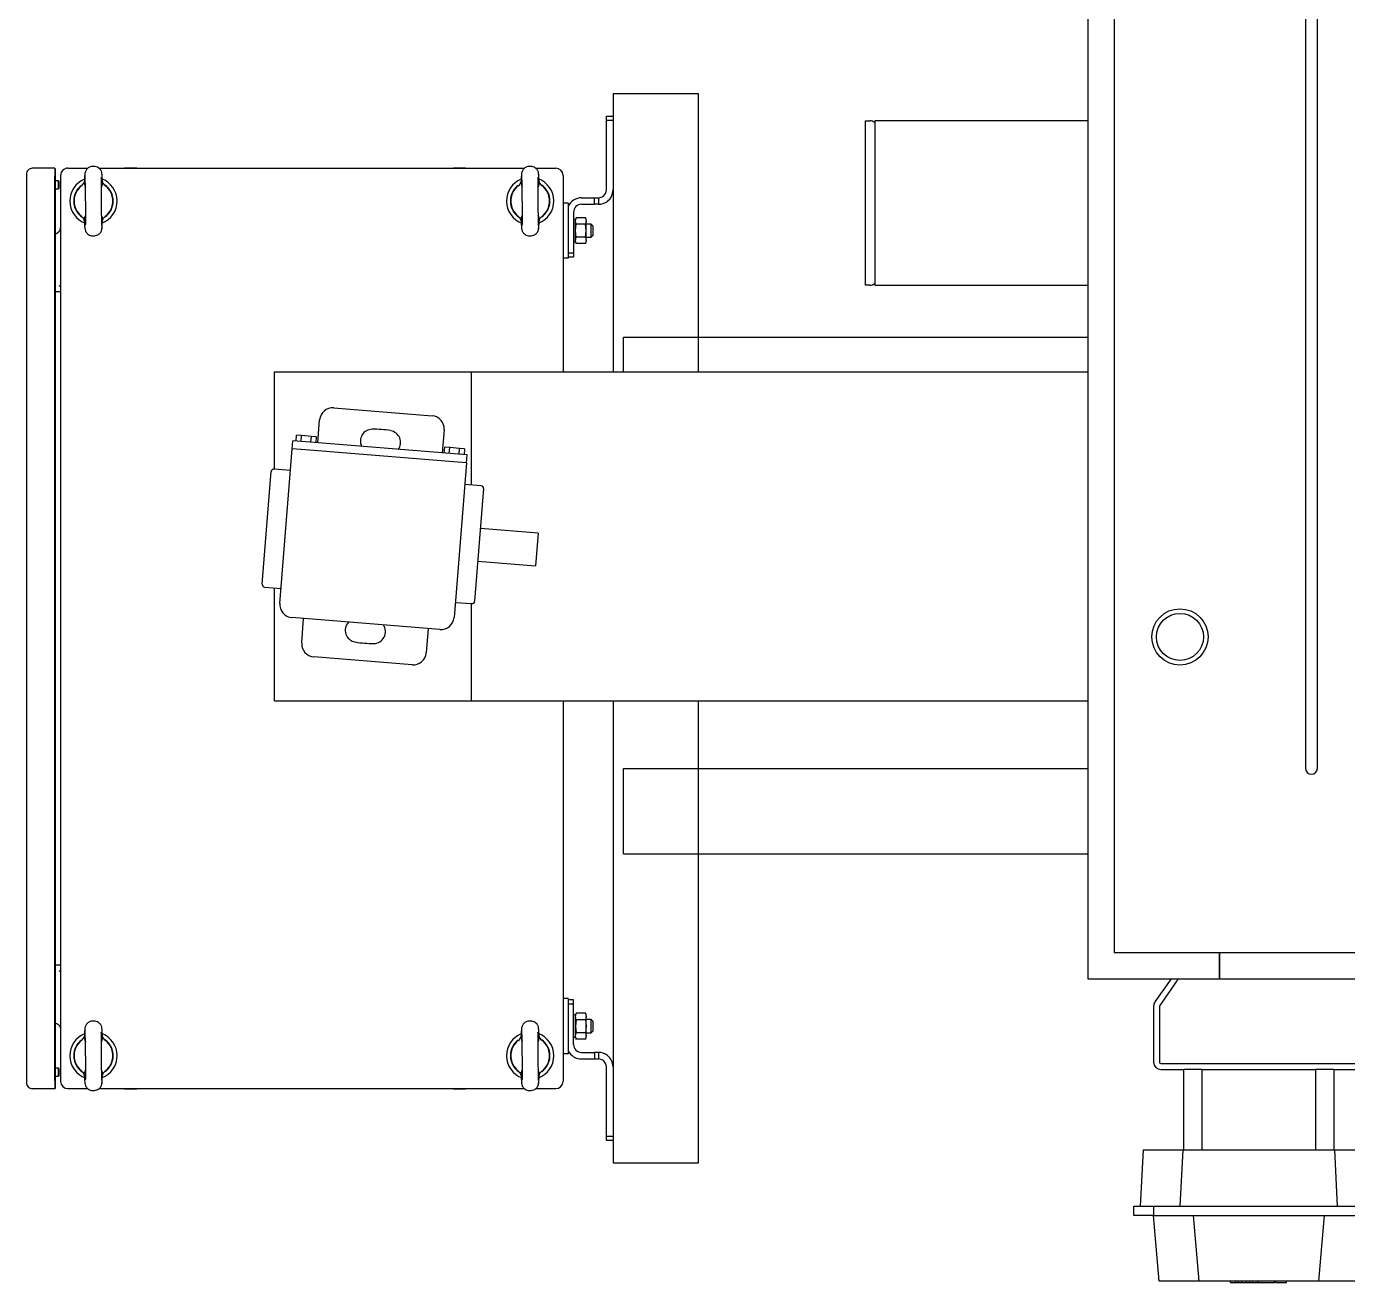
# Model space of a CAD drawing. Header units: millimetres. Extents: x 89978 to 501025, y -351975 to 835730.
# Drawn here: x 136836 to 137841, y -213077 to -212122 of the extents above; entities that cross this region are included whole.
import ezdxf

# ---------------------------------------------------------------- set-up
doc = ezdxf.new("R2010")
doc.units = ezdxf.units.MM
doc.header["$LTSCALE"] = 150
doc.layers.add('------00 Switch Gear_154kV', color=4, linetype='Continuous')

# ---------------------------------------------------------------- blocks, each defined once
blk = doc.blocks.new('X-1F-PLAN$0$top tr')
at = {"layer": '------00 Switch Gear_154kV', "linetype": 'Continuous'}
for p, q in [((324030.4, 115417.9), (324060.5, 115417.9)), ((324060.5, 115417.9), (324056.2, 115367.9)), ((324060.5, 115417.9), (324151.6, 115417.9)), ((324093, 115418.9), (324084.9, 115418.9)), ((324084.9, 115418.9), (324084.9, 115417.9)), ((324093, 115418.9), (324093, 115417.9)), ((324106.6, 115418.9), (324093.9, 115418.9)), ((324093.9, 115418.9), (324093.9, 115417.9)), ((324106.6, 115418.9), (324106.6, 115417.9)), ((324110.7, 115418.9), (324106.9, 115418.9)), ((324106.9, 115418.9), (324106.9, 115417.9)), ((324112.9, 115418.9), (324110.7, 115418.9)), ((324110.7, 115418.9), (324110.7, 115417.9)), ((324115.3, 115418.9), (324112.9, 115418.9)), ((324112.9, 115418.9), (324112.9, 115417.9)), ((324119, 115418.9), (324115.3, 115418.9)), ((324115.3, 115418.9), (324115.3, 115417.9)), ((324121.5, 115418.9), (324119, 115418.9)), ((324119, 115418.9), (324119, 115417.9)), ((324123.6, 115418.9), (324121.5, 115418.9)), ((324121.5, 115418.9), (324121.5, 115417.9)), ((324127.5, 115418.9), (324123.6, 115418.9)), ((324123.6, 115418.9), (324123.6, 115417.9)), ((324127.5, 115418.9), (324127.5, 115417.9)), ((324151.6, 115417.9), (324181.7, 115417.9)), ((324155.9, 115367.9), (324151.6, 115417.9)), ((324181.7, 115417.9), (324186, 115367.9)), ((324186, 115367.9), (324026, 115367.9)), ((324186, 115360.9), (324026, 115360.9)), ((324046.1, 115360.9), (324048.3, 115317.9)), ((324163.8, 115317.9), (324166, 115360.9)), ((324186, 115367.9), (324201, 115367.9)), ((324186, 115360.9), (324186, 115367.9)), ((324201, 115360.9), (324186, 115360.9)), ((324196, 115360.9), (324193.8, 115317.9)), ((324201, 115367.9), (324201, 115360.9)), ((324597, 115327.9), (324532, 115327.9)), ((324532, 115327.9), (324532, 114976.4)), ((324597, 114976.4), (324597, 115327.9)), ((324048.3, 115317.9), (324018.3, 115317.9)), ((324163.8, 115317.9), (324048.3, 115317.9)), ((324049, 115256.9), (324049, 115317.9)), ((324063, 115256.9), (324063, 115317.9)), ((324149, 115317.9), (324149, 115256.9)), ((324163, 115317.9), (324163, 115256.9)), ((324193.8, 115317.9), (324163.8, 115317.9)), ((324597, 115310.9), (324602, 115310.9)), ((324602, 115310.9), (324602, 115307.9)), ((324597, 115307.9), (324602, 115307.9)), ((324602, 115307.9), (324602, 115254.9)), ((324655.8, 115271.4), (324640.5, 115271.4)), ((324987.8, 115271.4), (324664.3, 115271.4)), ((324709.2, 115271.4), (324709.1, 115271.5)), ((324711.4, 115271.5), (324709.1, 115271.5)), ((324716, 115271.5), (324711.4, 115271.5)), ((324711.4, 115271.5), (324711.5, 115271.4)), ((324718.3, 115271.5), (324716, 115271.5)), ((324716, 115271.4), (324716, 115271.5)), ((324718.2, 115271.4), (324718.3, 115271.5)), ((324959.2, 115271.4), (324959.1, 115271.5)), ((324961.4, 115271.5), (324959.1, 115271.5)), ((324966, 115271.5), (324961.4, 115271.5)), ((324961.4, 115271.5), (324961.5, 115271.4)), ((324968.3, 115271.5), (324966, 115271.5)), ((324966, 115271.4), (324966, 115271.5)), ((324968.2, 115271.4), (324968.3, 115271.5)), ((325011.5, 115271.4), (324996.3, 115271.4)), ((325021.5, 115271.5), (325021, 115271)), ((325021, 115265.5), (325021, 115271)), ((325021.5, 115271.5), (325038.5, 115271.5)), ((325021.5, 115265.5), (325021.5, 115271.5)), ((324635, 114976.4), (324635, 115265.9)), ((325017, 114576.9), (325017, 115265.9)), ((325018.6, 115262), (325018, 115261.4)), ((325018, 115261.4), (325018, 115256.6)), ((325018.6, 115262), (325018.6, 115256)), ((325021, 115262), (325018.6, 115262)), ((325021, 114577.5), (325021, 115265.5)), ((325021.5, 115265.5), (325021.5, 114577.5)), ((325043, 115265.5), (325043, 115267)), ((325043, 114577.5), (325043, 115265.5)), ((324180.5, 115252.4), (323811.5, 115252.4)), ((324049, 115256.9), (323943, 115256.9)), ((324049, 115256.9), (324063, 115256.9)), ((324149, 115256.9), (324063, 115256.9)), ((324149, 115256.9), (324163, 115256.9)), ((324180.5, 115256.9), (324163, 115256.9)), ((324181.5, 115208.7), (324181.5, 115251.4)), ((324186, 115208.7), (324186, 115251.4)), ((324608, 115243.9), (324608, 115248.9)), ((324611, 115248.9), (324608, 115248.9)), ((324621, 115248.9), (324611, 115248.9)), ((324611, 115243.9), (324611, 115248.9)), ((325017, 115254.1), (325017.1, 115254.2)), ((325017.1, 115251.3), (325017, 115251.3)), ((325017.1, 115251.3), (325017.1, 115254.2)), ((325017.1, 115245.6), (325017.1, 115251.3)), ((325018, 115256.6), (325018.6, 115256)), ((325018.6, 115256), (325021, 115256)), ((324608, 115243.9), (324611, 115243.9)), ((324621, 115243.9), (324611, 115243.9)), ((324631, 115244.9), (324635, 115244.9)), ((324631, 115202.9), (324631, 115244.9)), ((325017, 115245.6), (325017.1, 115245.6)), ((325017, 115242.8), (325017.1, 115242.7)), ((325017.1, 115242.7), (325017.1, 115245.6)), ((324613.6, 115228.9), (324612.1, 115227.4)), ((324613.6, 115228.9), (324613.6, 115218.9)), ((324615.1, 115228.9), (324613.6, 115228.9)), ((324617.5, 115228.9), (324615.1, 115228.9)), ((324617.5, 115231.3), (324618, 115233.8)), ((324618, 115233.8), (324617.5, 115232.4)), ((324618, 115228.9), (324617.5, 115231.3)), ((324617.5, 115231.3), (324617.5, 115223.9)), ((324617.5, 115223.9), (324618, 115228.9)), ((324618, 115233.8), (324625.1, 115233.8)), ((324618, 115228.9), (324625.1, 115228.9)), ((324625.1, 115233.8), (324625.5, 115231.3)), ((324625.5, 115232.4), (324625.1, 115233.8)), ((324625.5, 115231.3), (324625.1, 115228.9)), ((324625.5, 115223.9), (324625.1, 115228.9)), ((324627, 115232.4), (324625.5, 115232.4)), ((324625.5, 115232.2), (324625.5, 115229.8)), ((324625.5, 115231.3), (324625.5, 115223.9)), ((324627, 115237.9), (324627, 115206.9)), ((324612.1, 115227.4), (324612.1, 115220.4)), ((324612.1, 115220.4), (324613.6, 115218.9)), ((324613.6, 115218.9), (324615.1, 115218.9)), ((324615.1, 115218.9), (324617.5, 115218.9)), ((324618, 115219), (324617.5, 115223.9)), ((324617.5, 115223.9), (324617.5, 115216.6)), ((324617.5, 115216.6), (324618, 115219)), ((324618, 115219), (324625.1, 115219)), ((324625.1, 115219), (324625.5, 115223.9)), ((324625.1, 115219), (324625.5, 115216.6)), ((324625.5, 115226.3), (324625.5, 115221.5)), ((324625.5, 115223.9), (324625.5, 115216.6)), ((324625.5, 115218.2), (324625.5, 115215.7)), ((324167.3, 115187.9), (324181.4, 115208.1)), ((324618, 115214.1), (324617.5, 115216.6)), ((324617.5, 115215.5), (324618, 115214.1)), ((324618, 115214.1), (324625.1, 115214.1)), ((324625.5, 115216.6), (324625.1, 115214.1)), ((324625.1, 115214.1), (324625.5, 115215.4)), ((324625.5, 115215.4), (324627, 115215.4)), ((324172.7, 115187.9), (324185.1, 115205.5)), ((324631, 115206.9), (324627, 115206.9)), ((324627, 115206.9), (324627, 115203.9)), ((324627, 115203.9), (324631, 115203.9)), ((324631, 115202.9), (324635, 115202.9)), ((324136, 115187.9), (323463, 115187.9)), ((324136, 115167.9), (324136, 115187.9)), ((324236, 115187.9), (324136, 115187.9)), ((324136, 115187.9), (324136, 115167.9)), ((324236, 113307.9), (324236, 115187.9)), ((324216, 115167.9), (323463, 115167.9)), ((324216, 113327.9), (324216, 115167.9)), ((325017, 115177.5), (325020.5, 115177.5)), ((324589, 115092.9), (324236, 115092.9)), ((324589, 115092.9), (324589, 115027.9)), ((324061.5, 115027.9), (324061.5, 115018.9)), ((324070.5, 115018.9), (324070.5, 115027.9)), ((324589, 115027.9), (324236, 115027.9)), ((324061.5, 115018.9), (324061.5, 113836.9)), ((324070.5, 113836.9), (324070.5, 115018.9)), ((324704.5, 114976.4), (324236, 114976.4)), ((324704.5, 114976.4), (324704.5, 114902.6)), ((324854.5, 114976.4), (324704.5, 114976.4)), ((324854.5, 114976.4), (324854.5, 114890.6)), ((324749.8, 114949.1), (324824.5, 114943.1)), ((324737.5, 114921.5), (324739, 114940)), ((324833.7, 114932.4), (324832.2, 114913.9)), ((324728.6, 114922.3), (324841.2, 114913.2)), ((324708.3, 114795.5), (324717.8, 114913.1)), ((324695.4, 114815.1), (324702.3, 114900.8)), ((324716.9, 114901.6), (324704.4, 114902.6)), ((324850.4, 114902.4), (324840.9, 114784.8)), ((324861.9, 114890), (324849.4, 114891)), ((324863.7, 114887.8), (324856.8, 114802.1)), ((324653.9, 114849), (324656, 114873.9)), ((324699.8, 114870.4), (324656, 114873.9)), ((324653.9, 114849), (324697.8, 114845.5)), ((324697.2, 114812.9), (324709.7, 114811.9)), ((324704.5, 114812.3), (324704.5, 114726.4)), ((324842.2, 114801.3), (324854.7, 114800.3)), ((324854.5, 114800.3), (324854.5, 114726.4)), ((324708.3, 114795.5), (324707.8, 114789.5)), ((324707.8, 114789.5), (324717.8, 114788.7)), ((324708.3, 114795.5), (324718.3, 114794.7)), ((324710, 114784.8), (324710.3, 114789.3)), ((324714.1, 114789), (324713.7, 114784.5)), ((324717.8, 114788.7), (324830.5, 114779.6)), ((324718.3, 114794.7), (324830.9, 114785.6)), ((324721.6, 114788.4), (324721.2, 114783.9)), ((324725.3, 114788.1), (324724.9, 114783.6)), ((324725.4, 114770.5), (324726.8, 114788)), ((324710, 114784.8), (324713.7, 114784.5)), ((324713.7, 114784.5), (324721.2, 114783.9)), ((324721.2, 114783.9), (324724.9, 114783.6)), ((324821.5, 114780.4), (324820.1, 114762.9)), ((324822.6, 114775.8), (324823, 114780.2)), ((324826.7, 114779.9), (324826.3, 114775.4)), ((324830.5, 114779.6), (324840.5, 114778.8)), ((324830.9, 114785.6), (324840.9, 114784.8)), ((324834.2, 114779.3), (324833.8, 114774.8)), ((324837.9, 114779), (324837.6, 114774.5)), ((324840.9, 114784.8), (324840.5, 114778.8)), ((324822.6, 114775.8), (324826.3, 114775.4)), ((324826.3, 114775.4), (324833.8, 114774.8)), ((324833.8, 114774.8), (324837.6, 114774.5)), ((324809.3, 114753.7), (324734.5, 114759.8)), ((324704.5, 114726.4), (324236, 114726.4)), ((324532, 114726.4), (324532, 114514.9)), ((324589, 114726.4), (324589, 114699.9)), ((324597, 114514.9), (324597, 114726.4)), ((324635, 114576.9), (324635, 114726.4)), ((324854.5, 114726.4), (324704.5, 114726.4)), ((324589, 114699.9), (324236, 114699.9)), ((324398, 114660.4), (324236, 114660.4)), ((324398, 114535.4), (324398, 114660.4)), ((324401.8, 114660.4), (324405, 114660.4)), ((324405, 114660.4), (324405, 114535.4)), ((325017, 114665.5), (325020.5, 114665.5)), ((324631, 114638.9), (324627, 114638.9)), ((324627, 114635.9), (324627, 114638.9)), ((324631, 114635.9), (324627, 114635.9)), ((324627, 114604.9), (324627, 114635.9)), ((324631, 114639.9), (324635, 114639.9)), ((324631, 114597.9), (324631, 114639.9)), ((324617.5, 114626.3), (324618, 114628.8)), ((324618, 114628.8), (324617.5, 114627.4)), ((324618, 114623.9), (324617.5, 114626.3)), ((324617.5, 114626.3), (324617.5, 114618.9)), ((324618, 114628.8), (324625.1, 114628.8)), ((324625.1, 114628.8), (324625.5, 114626.3)), ((324625.5, 114627.4), (324625.1, 114628.8)), ((324625.5, 114626.3), (324625.1, 114623.9)), ((324627, 114627.4), (324625.5, 114627.4)), ((324625.5, 114627.2), (324625.5, 114616.5)), ((324625.5, 114626.3), (324625.5, 114618.9)), ((324613.6, 114623.9), (324612.1, 114622.4)), ((324612.1, 114622.4), (324612.1, 114615.4)), ((324613.6, 114623.9), (324613.6, 114613.9)), ((324615.1, 114623.9), (324613.6, 114623.9)), ((324617.5, 114623.9), (324615.1, 114623.9)), ((324618, 114623.9), (324617.5, 114618.9)), ((324617.5, 114618.9), (324618, 114614)), ((324617.5, 114618.9), (324617.5, 114611.6)), ((324618, 114623.9), (324625.1, 114623.9)), ((324625.1, 114623.9), (324625.5, 114618.9)), ((324625.5, 114618.9), (324625.1, 114614)), ((324625.5, 114618.9), (324625.5, 114611.6)), ((324612.1, 114615.4), (324613.6, 114613.9)), ((324613.6, 114613.9), (324615.1, 114613.9)), ((324615.1, 114613.9), (324617.5, 114613.9)), ((324617.5, 114611.6), (324618, 114614)), ((324618, 114609.1), (324617.5, 114611.6)), ((324617.5, 114610.5), (324618, 114609.1)), ((324618, 114614), (324625.1, 114614)), ((324618, 114609.1), (324625.1, 114609.1)), ((324625.1, 114614), (324625.5, 114611.6)), ((324625.5, 114611.6), (324625.1, 114609.1)), ((324625.1, 114609.1), (324625.5, 114610.4)), ((324625.5, 114613.2), (324625.5, 114610.7)), ((324625.5, 114610.4), (324627, 114610.4)), ((324608, 114598.9), (324611, 114598.9)), ((324608, 114593.9), (324608, 114598.9)), ((324621, 114598.9), (324611, 114598.9)), ((324611, 114598.9), (324611, 114593.9)), ((324631, 114597.9), (324635, 114597.9)), ((325017, 114600.1), (325017.1, 114600.2)), ((325017.1, 114597.3), (325017, 114597.3)), ((325017.1, 114597.3), (325017.1, 114600.2)), ((325017.1, 114591.6), (325017.1, 114597.3)), ((324602, 114587.9), (324602, 114534.9)), ((324611, 114593.9), (324608, 114593.9)), ((324621, 114593.9), (324611, 114593.9)), ((325017, 114591.6), (325017.1, 114591.6)), ((325017, 114588.8), (325017.1, 114588.7)), ((325017.1, 114588.7), (325017.1, 114591.6)), ((325018.6, 114587), (325018, 114586.4)), ((325018, 114586.4), (325018, 114581.6)), ((325018.6, 114587), (325018.6, 114581)), ((325021, 114587), (325018.6, 114587)), ((325018, 114581.6), (325018.6, 114581)), ((325018.6, 114581), (325021, 114581)), ((325021, 114572), (325021, 114577.5)), ((325021.5, 114571.5), (325021.5, 114577.5)), ((325043, 114576), (325043, 114577.5)), ((324655.8, 114571.4), (324640.5, 114571.4)), ((324987.8, 114571.4), (324664.3, 114571.4)), ((324709.2, 114571.4), (324709.1, 114571.3)), ((324709.1, 114571.3), (324711.4, 114571.3)), ((324711.4, 114571.3), (324711.5, 114571.4)), ((324711.4, 114571.3), (324716, 114571.3)), ((324716, 114571.4), (324716, 114571.3)), ((324716, 114571.3), (324718.3, 114571.3)), ((324718.2, 114571.4), (324718.3, 114571.3)), ((324959.2, 114571.4), (324959.1, 114571.3)), ((324959.1, 114571.3), (324961.4, 114571.3)), ((324961.4, 114571.3), (324961.5, 114571.4)), ((324961.4, 114571.3), (324966, 114571.3)), ((324966, 114571.4), (324966, 114571.3)), ((324966, 114571.3), (324968.3, 114571.3)), ((324968.2, 114571.4), (324968.3, 114571.3)), ((325011.5, 114571.4), (324996.3, 114571.4)), ((325021.5, 114571.5), (325021, 114572)), ((325021.5, 114571.5), (325038.5, 114571.5)), ((324236, 114535.4), (324398, 114535.4)), ((324405, 114535.4), (324401.8, 114535.4)), ((324602, 114534.9), (324597, 114534.9)), ((324602, 114531.9), (324597, 114531.9)), ((324602, 114534.9), (324602, 114531.9)), ((324532, 114514.9), (324597, 114514.9))]:
    blk.add_line(p, q, dxfattribs=at)
for radius in [21.4, 17.9]:
    blk.add_circle((324166, 114927.9), radius, dxfattribs=at)
for centre, radius, start, end in [((324640.5, 115265.9), 5.5, 90, 180), ((325011.5, 115265.9), 5.5, 0, 90), ((325038.5, 115267), 4.5, 0, 90), ((324660, 115246.4), 18, 110.571, 249.9918), ((324660, 115246.4), 15, 126.0287, 233.7382), ((324646.8, 115263.4), 6.8, 308.7168, 347.0546), ((324660, 115260.2), 6.87, 165.7287, 206.6573), ((324293.9, 115249.5), 360.2, 359.5208, 2.6946), ((324660, 115246.4), 18, 0, 70.1688), ((324660, 115260.2), 6.87, 332.8833, 14.2713), ((324660, 115246.4), 15, 0, 65.347), ((324673.3, 115263.4), 6.77, 192.8771, 231.3515), ((324992, 115246.4), 18, 110.571, 249.9918), ((324992, 115246.4), 15, 126.0287, 233.7382), ((324978.8, 115263.4), 6.8, 308.7168, 347.0546), ((324992, 115260.2), 6.87, 165.7287, 206.6573), ((324625.9, 115249.5), 360.2, 359.5208, 2.6946), ((324992, 115246.4), 18, 0, 70.1688), ((324992, 115260.2), 6.87, 332.8833, 14.2713), ((324992, 115246.4), 15, 0, 65.347), ((325005.3, 115263.4), 6.77, 192.8771, 231.3515), ((324180.5, 115251.4), 5.5, 0, 90), ((324180.5, 115251.4), 1, 0, 90), ((324608, 115254.9), 11, 180, 232.5518), ((324608, 115254.9), 6, 180, 232.5518), ((324608, 115254.9), 6, 232.5518, 270), ((324621, 115237.9), 11, 24.62, 90), ((324660, 115246.4), 14.7, 127.8145, 232.1855), ((324660, 115246.4), 14.7, 307.8145, 52.1855), ((324992, 115246.4), 14.7, 127.8145, 232.1855), ((324992, 115246.4), 14.7, 307.8145, 52.1855), ((324608, 115254.9), 11, 232.5518, 270), ((324621, 115237.9), 6, 0, 90), ((325026.2, 115243.4), 360.2, 179.5208, 182.6946), ((324660, 115246.4), 18, 292.363, 0), ((324660, 115246.4), 15, 307.2585, 0), ((325358.2, 115243.4), 360.2, 179.5208, 182.6946), ((324992, 115246.4), 18, 292.363, 0), ((324992, 115246.4), 15, 307.2585, 0), ((324646.8, 115229.5), 6.77, 12.8771, 51.3515), ((324660, 115232.7), 6.87, 152.8833, 194.2713), ((324660, 115232.7), 6.87, 345.7287, 26.6573), ((324673.3, 115229.5), 6.8, 128.7168, 167.0546), ((324978.8, 115229.5), 6.77, 12.8771, 51.3515), ((324992, 115232.7), 6.87, 152.8833, 194.2713), ((324992, 115232.7), 6.87, 345.7287, 26.6573), ((325005.3, 115229.5), 6.8, 128.7168, 167.0546), ((324180.5, 115208.7), 1, 325.008, 0), ((324180.5, 115208.7), 5.5, 325.008, 0), ((325018, 115179.5), 2.5, 90, 112.3337), ((324066, 115027.9), 4.5, 0, 180), ((324749, 114939.2), 10, 85.4, 175.4), ((324823.7, 114933.2), 10, 355.4, 85.4), ((324779, 114923.9), 9, 90.3992, 214.8958), ((324779.5, 114851.4), 81.5, 80.4004, 90.3992), ((324791.6, 114922.9), 9, 315.9045, 80.4004), ((324727.8, 114912.3), 10, 85.4, 175.4), ((324840.4, 114903.2), 10, 355.4, 85.4), ((324704.2, 114900.6), 2, 85.4, 175.4), ((324861.7, 114888), 2, 355.4, 85.4), ((324697.4, 114814.9), 2, 175.4, 265.4), ((324854.8, 114802.3), 2, 265.4, 355.4), ((324767.5, 114780), 9, 143.7377, 260.4008), ((324780.1, 114779), 9, 270.3996, 27.062), ((324735.3, 114769.7), 10, 175.4, 265.4), ((324779.5, 114851.4), 81.5, 260.4008, 270.3996), ((324810.1, 114763.7), 10, 265.4, 355.4), ((324401.8, 114654.4), 6, 90, 128.7589), ((325018, 114663.5), 2.5, 247.6663, 270), ((324293.9, 114599.5), 360.2, 359.5208, 2.6946), ((324625.9, 114599.5), 360.2, 359.5208, 2.6946), ((324660, 114596.4), 18, 110.571, 249.9918), ((324660, 114596.4), 15, 126.0287, 233.7382), ((324660, 114596.4), 14.7, 127.8145, 232.1855), ((324646.8, 114613.4), 6.8, 308.7168, 347.0546), ((324660, 114610.2), 6.87, 165.7287, 206.6573), ((324660, 114596.4), 18, 0, 70.1688), ((324660, 114610.2), 6.87, 332.8833, 14.2713), ((324660, 114596.4), 15, 0, 65.805), ((324673.3, 114613.4), 6.77, 192.8771, 231.3515), ((324660, 114596.4), 14.7, 307.8145, 52.1855), ((324992, 114596.4), 18, 110.571, 249.9918), ((324992, 114596.4), 15, 126.0287, 233.7382), ((324992, 114596.4), 14.7, 127.8145, 232.1855), ((324978.8, 114613.4), 6.8, 308.7168, 347.0546), ((324992, 114610.2), 6.87, 165.7287, 206.6573), ((324992, 114596.4), 18, 0, 70.1688), ((324992, 114610.2), 6.87, 332.8833, 14.2713), ((324992, 114596.4), 15, 0, 65.805), ((325005.3, 114613.4), 6.77, 192.8771, 231.3515), ((324992, 114596.4), 14.7, 307.8145, 52.1855), ((324608, 114587.9), 11, 127.4482, 180), ((324608, 114587.9), 11, 90, 127.4482), ((324621, 114604.9), 6, 270, 0), ((324621, 114604.9), 11, 270, 335.38), ((325026.2, 114593.4), 360.2, 179.5208, 182.6946), ((324660, 114596.4), 18, 292.363, 0), ((324660, 114596.4), 15, 307.2585, 0), ((325358.2, 114593.4), 360.2, 179.5208, 182.6946), ((324992, 114596.4), 18, 292.363, 0), ((324992, 114596.4), 15, 307.2585, 0), ((324608, 114587.9), 6, 127.4482, 180), ((324608, 114587.9), 6, 90, 127.4482), ((324660, 114582.7), 6.87, 152.8833, 194.2713), ((324660, 114582.7), 6.87, 345.7287, 26.6573), ((324992, 114582.7), 6.87, 152.8833, 194.2713), ((324992, 114582.7), 6.87, 345.7287, 26.6573), ((324640.5, 114576.9), 5.5, 180, 270), ((324646.8, 114579.5), 6.77, 12.8771, 51.3515), ((324673.3, 114579.5), 6.8, 128.7168, 167.0546), ((324978.8, 114579.5), 6.77, 12.8771, 51.3515), ((325005.3, 114579.5), 6.8, 128.7168, 167.0546), ((325011.5, 114576.9), 5.5, 270, 0), ((325038.5, 114576), 4.5, 270, 0), ((324401.8, 114541.4), 6, 231.2411, 270)]:
    blk.add_arc(centre, radius, start, end, dxfattribs=at)
for points, knots in [([(324666.9, 115261.1), (324666.9, 115261.9), (324666.8, 115264.2), (324666.6, 115267), (324666.4, 115268.6), (324665.8, 115269.9), (324665, 115270.9), (324663.8, 115271.9), (324662.3, 115272.6), (324660.7, 115272.9), (324659.1, 115272.9), (324657.4, 115272.5), (324655.9, 115271.7), (324654.8, 115270.6), (324654.1, 115269.5), (324653.7, 115268.3), (324653.6, 115267.5), (324653.6, 115267)], [0, 0, 0, 0, 0.089961, 0.303966, 0.442391, 0.487093, 0.530596, 0.579486, 0.632534, 0.680152, 0.722417, 0.772737, 0.838539, 0.876422, 0.916509, 0.957951, 1, 1, 1, 1]), ([(324998.9, 115261.1), (324998.9, 115261.9), (324998.8, 115264.2), (324998.6, 115267), (324998.4, 115268.6), (324997.8, 115269.9), (324997, 115270.9), (324995.8, 115271.9), (324994.3, 115272.6), (324992.7, 115272.9), (324991.1, 115272.9), (324989.4, 115272.5), (324987.9, 115271.7), (324986.8, 115270.6), (324986.1, 115269.5), (324985.7, 115268.3), (324985.6, 115267.5), (324985.6, 115267)], [0, 0, 0, 0, 0.089961, 0.303966, 0.442391, 0.487093, 0.530596, 0.579486, 0.632534, 0.680152, 0.722417, 0.772737, 0.838539, 0.876422, 0.916509, 0.957951, 1, 1, 1, 1]), ([(324653.5, 115267.6), (324653.5, 115267.3), (324653.4, 115265.8), (324653.2, 115262.8), (324653.2, 115260.7), (324653.2, 115260.3)], [0.320361, 0.320361, 0.320361, 0.320361, 0.6366517, 0.949028, 1, 1, 1, 1]), ([(324666, 115246.4), (324666.1, 115248.7), (324666.1, 115252.3), (324666.1, 115257.3), (324666.1, 115260.8), (324666.1, 115262.9), (324666.1, 115264), (324666, 115264.3), (324665.9, 115264.3)], [0, 0, 0, 0, 0.131338, 0.2499241, 0.3513575, 0.4371809, 0.5079826, 0.5593926, 0.5593926, 0.5593926, 0.5593926]), ([(324985.5, 115267.6), (324985.5, 115267.3), (324985.4, 115265.8), (324985.2, 115262.8), (324985.2, 115260.7), (324985.2, 115260.3)], [0.320361, 0.320361, 0.320361, 0.320361, 0.6366517, 0.949028, 1, 1, 1, 1]), ([(324998, 115246.4), (324998.1, 115248.7), (324998.1, 115252.3), (324998.1, 115257.3), (324998.1, 115260.8), (324998.1, 115262.9), (324998.1, 115264), (324998, 115264.3), (324997.9, 115264.3)], [0, 0, 0, 0, 0.131338, 0.2499241, 0.3513575, 0.4371809, 0.5079826, 0.5593926, 0.5593926, 0.5593926, 0.5593926]), ([(324654, 115246.4), (324654, 115244.2), (324654, 115240.6), (324654, 115235.6), (324653.9, 115232.1), (324653.9, 115230), (324654, 115228.9), (324654.1, 115228.6), (324654.2, 115228.6)], [0, 0, 0, 0, 0.131338, 0.2499241, 0.3513575, 0.4371809, 0.5079826, 0.5593926, 0.5593926, 0.5593926, 0.5593926]), ([(324986, 115246.4), (324986, 115244.2), (324986, 115240.6), (324986, 115235.6), (324985.9, 115232.1), (324985.9, 115230), (324986, 115228.9), (324986.1, 115228.6), (324986.2, 115228.6)], [0, 0, 0, 0, 0.131338, 0.2499241, 0.3513575, 0.4371809, 0.5079826, 0.5593926, 0.5593926, 0.5593926, 0.5593926]), ([(324653.2, 115231.8), (324653.2, 115231), (324653.3, 115228.6), (324653.5, 115225.9), (324653.7, 115224.3), (324654.3, 115223), (324655, 115222), (324656.3, 115221), (324657.8, 115220.3), (324659.4, 115220), (324661, 115220), (324662.7, 115220.4), (324664.2, 115221.2), (324665.3, 115222.3), (324665.9, 115223.4), (324666.4, 115224.6), (324666.5, 115225.4), (324666.5, 115225.9)], [0, 0, 0, 0, 0.089961, 0.303966, 0.442391, 0.487093, 0.530596, 0.579486, 0.632534, 0.680152, 0.722417, 0.772737, 0.838539, 0.876422, 0.916509, 0.957951, 1, 1, 1, 1]), ([(324666.6, 115225.3), (324666.6, 115225.6), (324666.7, 115227.1), (324666.8, 115230.1), (324666.9, 115232.2), (324666.9, 115232.6)], [0.320361, 0.320361, 0.320361, 0.320361, 0.6366517, 0.949028, 1, 1, 1, 1]), ([(324985.2, 115231.8), (324985.2, 115231), (324985.3, 115228.6), (324985.5, 115225.9), (324985.7, 115224.3), (324986.3, 115223), (324987, 115222), (324988.3, 115221), (324989.8, 115220.3), (324991.4, 115220), (324993, 115220), (324994.7, 115220.4), (324996.2, 115221.2), (324997.3, 115222.3), (324997.9, 115223.4), (324998.4, 115224.6), (324998.5, 115225.4), (324998.5, 115225.9)], [0, 0, 0, 0, 0.089961, 0.303966, 0.442391, 0.487093, 0.530596, 0.579486, 0.632534, 0.680152, 0.722417, 0.772737, 0.838539, 0.876422, 0.916509, 0.957951, 1, 1, 1, 1]), ([(324998.6, 115225.3), (324998.6, 115225.6), (324998.7, 115227.1), (324998.8, 115230.1), (324998.9, 115232.2), (324998.9, 115232.6)], [0.320361, 0.320361, 0.320361, 0.320361, 0.6366517, 0.949028, 1, 1, 1, 1]), ([(325022, 115221.4), (325021.5, 115221.4), (325020.8, 115221.6), (325019.9, 115221.9), (325019.6, 115222.1), (325019, 115222.5), (325018.8, 115222.7), (325018.3, 115223.2), (325018, 115223.4), (325017.7, 115224), (325017.5, 115224.3), (325017.2, 115225.2), (325017, 115225.9), (325017, 115226.4)], [0, 0, 0, 0, 0.25, 0.25, 0.375, 0.375, 0.5, 0.5, 0.625, 0.625, 0.75, 0.75, 1, 1, 1, 1]), ([(324653.5, 114617.6), (324653.5, 114617.3), (324653.4, 114615.8), (324653.2, 114612.8), (324653.2, 114610.7), (324653.2, 114610.3)], [0.320361, 0.320361, 0.320361, 0.320361, 0.6366517, 0.949028, 1, 1, 1, 1]), ([(324666.9, 114611.1), (324666.9, 114611.9), (324666.8, 114614.2), (324666.6, 114617), (324666.4, 114618.6), (324665.8, 114619.9), (324665, 114620.9), (324663.8, 114621.9), (324662.3, 114622.6), (324660.7, 114622.9), (324659.1, 114622.9), (324657.4, 114622.5), (324655.9, 114621.7), (324654.8, 114620.6), (324654.1, 114619.5), (324653.7, 114618.3), (324653.6, 114617.5), (324653.6, 114617)], [0, 0, 0, 0, 0.089961, 0.303966, 0.442391, 0.487093, 0.530596, 0.579486, 0.632534, 0.680152, 0.722417, 0.772737, 0.838539, 0.876422, 0.916509, 0.957951, 1, 1, 1, 1]), ([(324985.5, 114617.6), (324985.5, 114617.3), (324985.4, 114615.8), (324985.2, 114612.8), (324985.2, 114610.7), (324985.2, 114610.3)], [0.320361, 0.320361, 0.320361, 0.320361, 0.6366517, 0.949028, 1, 1, 1, 1]), ([(324998.9, 114611.1), (324998.9, 114611.9), (324998.8, 114614.2), (324998.6, 114617), (324998.4, 114618.6), (324997.8, 114619.9), (324997, 114620.9), (324995.8, 114621.9), (324994.3, 114622.6), (324992.7, 114622.9), (324991.1, 114622.9), (324989.4, 114622.5), (324987.9, 114621.7), (324986.8, 114620.6), (324986.1, 114619.5), (324985.7, 114618.3), (324985.6, 114617.5), (324985.6, 114617)], [0, 0, 0, 0, 0.089961, 0.303966, 0.442391, 0.487093, 0.530596, 0.579486, 0.632534, 0.680152, 0.722417, 0.772737, 0.838539, 0.876422, 0.916509, 0.957951, 1, 1, 1, 1]), ([(324666, 114596.4), (324666.1, 114598.7), (324666.1, 114602.3), (324666.1, 114607.3), (324666.1, 114610.8), (324666.1, 114612.9), (324666.1, 114614), (324666, 114614.3), (324665.9, 114614.3)], [0, 0, 0, 0, 0.131338, 0.2499241, 0.3513575, 0.4371809, 0.5079826, 0.5593926, 0.5593926, 0.5593926, 0.5593926]), ([(324998, 114596.4), (324998.1, 114598.7), (324998.1, 114602.3), (324998.1, 114607.3), (324998.1, 114610.8), (324998.1, 114612.9), (324998.1, 114614), (324998, 114614.3), (324997.9, 114614.3)], [0, 0, 0, 0, 0.131338, 0.2499241, 0.3513575, 0.4371809, 0.5079826, 0.5593926, 0.5593926, 0.5593926, 0.5593926]), ([(324654, 114596.4), (324654, 114594.2), (324654, 114590.6), (324654, 114585.6), (324653.9, 114582.1), (324653.9, 114580), (324654, 114578.9), (324654.1, 114578.6), (324654.2, 114578.6)], [0, 0, 0, 0, 0.131338, 0.2499241, 0.3513575, 0.4371809, 0.5079826, 0.5593926, 0.5593926, 0.5593926, 0.5593926]), ([(324986, 114596.4), (324986, 114594.2), (324986, 114590.6), (324986, 114585.6), (324985.9, 114582.1), (324985.9, 114580), (324986, 114578.9), (324986.1, 114578.6), (324986.2, 114578.6)], [0, 0, 0, 0, 0.131338, 0.2499241, 0.3513575, 0.4371809, 0.5079826, 0.5593926, 0.5593926, 0.5593926, 0.5593926]), ([(324653.2, 114581.8), (324653.2, 114581), (324653.3, 114578.6), (324653.5, 114575.9), (324653.7, 114574.3), (324654.3, 114573), (324655, 114572), (324656.3, 114571), (324657.8, 114570.3), (324659.4, 114570), (324661, 114570), (324662.7, 114570.4), (324664.2, 114571.2), (324665.3, 114572.3), (324665.9, 114573.4), (324666.4, 114574.6), (324666.5, 114575.4), (324666.5, 114575.9)], [0, 0, 0, 0, 0.089961, 0.303966, 0.442391, 0.487093, 0.530596, 0.579486, 0.632534, 0.680152, 0.722417, 0.772737, 0.838539, 0.876422, 0.916509, 0.957951, 1, 1, 1, 1]), ([(324666.6, 114575.3), (324666.6, 114575.6), (324666.7, 114577.1), (324666.8, 114580.1), (324666.9, 114582.2), (324666.9, 114582.6)], [0.320361, 0.320361, 0.320361, 0.320361, 0.6366517, 0.949028, 1, 1, 1, 1]), ([(324985.2, 114581.8), (324985.2, 114581), (324985.3, 114578.6), (324985.5, 114575.9), (324985.7, 114574.3), (324986.3, 114573), (324987, 114572), (324988.3, 114571), (324989.8, 114570.3), (324991.4, 114570), (324993, 114570), (324994.7, 114570.4), (324996.2, 114571.2), (324997.3, 114572.3), (324997.9, 114573.4), (324998.4, 114574.6), (324998.5, 114575.4), (324998.5, 114575.9)], [0, 0, 0, 0, 0.089961, 0.303966, 0.442391, 0.487093, 0.530596, 0.579486, 0.632534, 0.680152, 0.722417, 0.772737, 0.838539, 0.876422, 0.916509, 0.957951, 1, 1, 1, 1]), ([(324998.6, 114575.3), (324998.6, 114575.6), (324998.7, 114577.1), (324998.8, 114580.1), (324998.9, 114582.2), (324998.9, 114582.6)], [0.320361, 0.320361, 0.320361, 0.320361, 0.6366517, 0.949028, 1, 1, 1, 1])]:
    blk.add_open_spline(points, degree=3, knots=knots, dxfattribs=at)
blk.add_rational_spline([(325022, 114621.4), (325017, 114621.4), (325017, 114616.4)], [1, 0.707106781187, 1], degree=2, dxfattribs=at)

msp = doc.modelspace()

# ---------------------------------------------------------------- block references
at = {"layer": '------00 Switch Gear_154kV', "color": 4, "rotation": 180}
msp.add_blockref('X-1F-PLAN$0$top tr', (461879.1, -97658.1), dxfattribs=at)
msp.add_blockref('X-1F-PLAN$0$top tr', (461879.1, -97658.1), dxfattribs=at)

doc.saveas('drawing.dxf')
